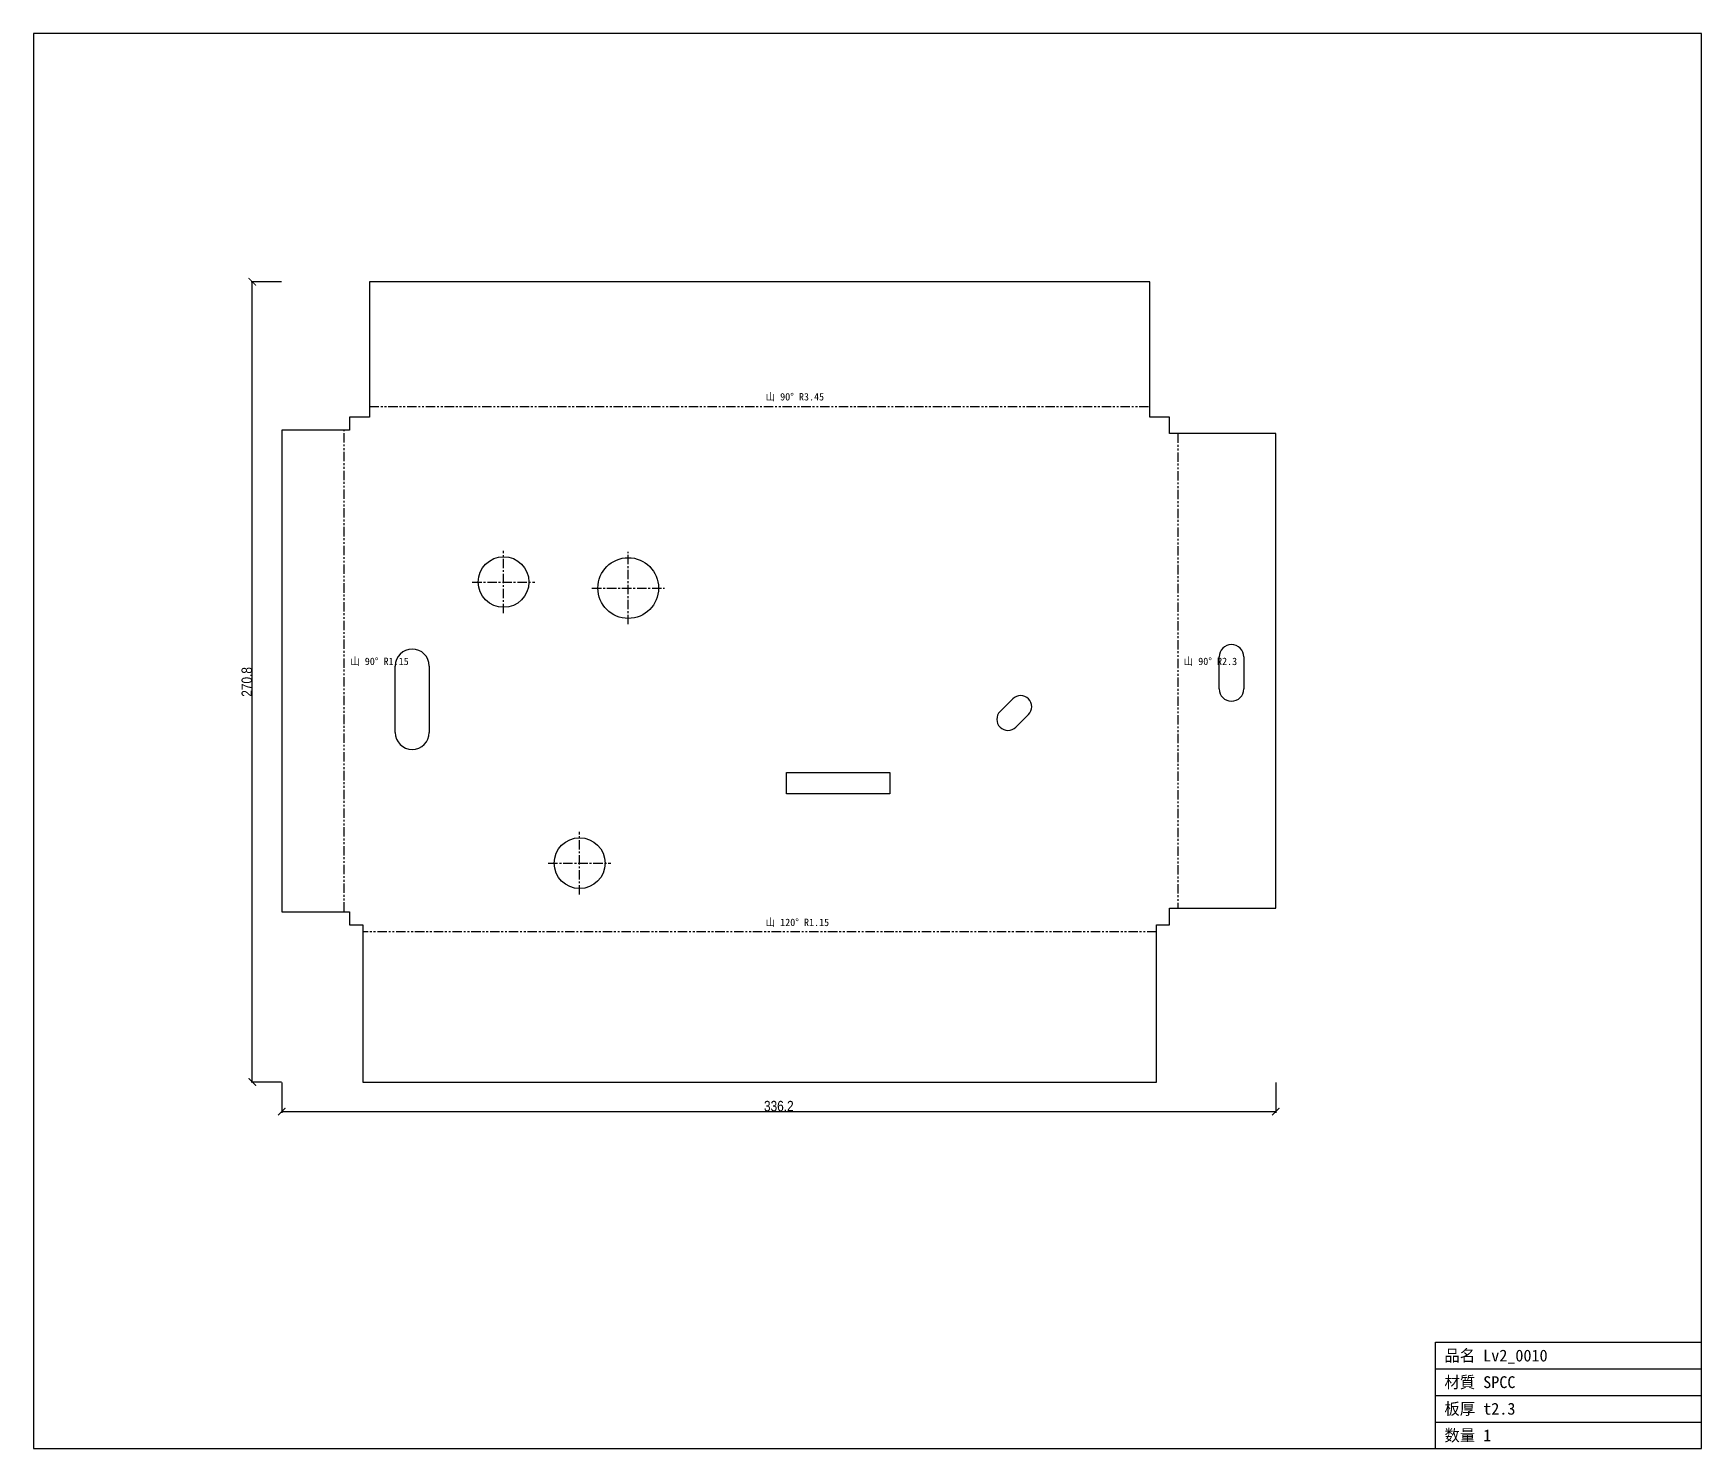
# Model space of a CAD drawing. Header units: millimetres. Extents: x -107 to 457, y -177 to 302.
import ezdxf

# ---------------------------------------------------------------- set-up
doc = ezdxf.new("R2010")
doc.units = ezdxf.units.MM
doc.linetypes.add('CENTER', pattern=[5.08, 3.175, -0.635, 0.635, -0.635])
doc.linetypes.add('PHANTOM', pattern=[6.35, 3.175, -0.635, 0.635, -0.635, 0.635, -0.635])
for name, color, linetype in [('BEND', 7, 'Continuous'), ('CENTER', 7, 'Continuous'), ('CUT', 7, 'Continuous'), ('DIM', 7, 'Continuous'), ('FRAME', 7, 'Continuous'), ('TEXT', 7, 'Continuous')]:
    doc.layers.add(name, color=color, linetype=linetype)
doc.styles.add('OpenSansCondensed-Light', font='OpenSansCondensed-Light.ttf')
doc.dimstyles.new('EZDXF', dxfattribs={"dimtxt": 0.25, "dimasz": 0.175, "dimexe": 0.375, "dimexo": 0.125, "dimgap": 0.1, "dimtad": 1, "dimlfac": 100, "dimzin": 12, "dimdsep": 46, "dimtxsty": 'OpenSansCondensed-Light', "dimblk": 'ARCHTICK', "dimcen": 2.5, "dimazin": 3, "dimtfac": 0.5, "dimtmove": 2, "dimatfit": 3})

# ---------------------------------------------------------------- blocks, each defined once
blk = doc.blocks.new('_ARCHTICK')
at = {"color": 0, "linetype": 'BYBLOCK', "const_width": 0.15}
blk.add_lwpolyline([(-0.5, -0.5), (0.5, 0.5)], dxfattribs=at)

msp = doc.modelspace()

# ---------------------------------------------------------------- linework, layer by layer
at = {"layer": 'BEND', "color": 3, "linetype": 'PHANTOM'}
for p, q in [((6.75, 175.44), (270.64, 175.44)), ((-1.81, 4.45), (-1.81, 167.37)), ((280.1, 166.22), (280.1, 5.6)), ((272.94, -2.41), (4.45, -2.41))]:
    msp.add_line(p, q, dxfattribs=at)
at = {"layer": 'CENTER', "color": 1, "linetype": 'CENTER'}
for p, q in [((52.09, 105.44), (52.09, 126.58)), ((94.25, 101.69), (94.25, 126.22)), ((41.52, 116.01), (62.66, 116.01)), ((81.98, 113.96), (106.51, 113.96)), ((77.81, 10.27), (77.81, 31.49)), ((67.2, 20.88), (88.42, 20.88))]:
    msp.add_line(p, q, dxfattribs=at)
at = {"layer": 'CUT'}
for p, q in [((270.64, 217.61), (6.75, 217.61)), ((6.75, 217.61), (6.75, 171.82)), ((270.64, 171.82), (270.64, 217.61)), ((6.75, 171.82), (0, 171.82)), ((0, 171.82), (0, 167.37)), ((277.39, 171.82), (270.64, 171.82)), ((277.39, 166.22), (277.39, 171.82)), ((0, 167.37), (-22.91, 167.37)), ((-22.91, 167.37), (-22.91, 4.45)), ((313.28, 166.22), (277.39, 166.22)), ((313.28, 5.6), (313.28, 166.22)), ((294.11, 79.84), (294.11, 90.64)), ((302.48, 90.64), (302.48, 79.84)), ((15.43, 65.11), (15.43, 87.57)), ((26.95, 87.57), (26.95, 65.11)), ((220.03, 72.18), (224.32, 76.47)), ((229.63, 71.17), (225.34, 66.87)), ((147.79, 44.3), (147.79, 51.52)), ((147.79, 51.52), (182.7, 51.52)), ((182.7, 51.52), (182.7, 44.3)), ((182.7, 44.3), (147.79, 44.3)), ((-22.91, 4.45), (0, 4.45)), ((0, 4.45), (0, 0)), ((0, 0), (4.45, 0)), ((4.45, 0), (4.45, -53.19)), ((272.94, -53.19), (272.94, 0)), ((272.94, 0), (277.39, 0)), ((277.39, 0), (277.39, 5.6)), ((277.39, 5.6), (313.28, 5.6)), ((4.45, -53.19), (272.94, -53.19))]:
    msp.add_line(p, q, dxfattribs=at)
for centre, radius in [((52.09, 116.01), 8.57), ((94.25, 113.96), 10.27), ((77.81, 20.88), 8.61)]:
    msp.add_circle(centre, radius, dxfattribs=at)
for centre, radius, start, end in [((21.19, 87.57), 5.76, 0, 180), ((298.3, 90.64), 4.18, 0, 180), ((298.3, 79.84), 4.18, 180, 0), ((226.98, 73.82), 3.75, -45, 135), ((222.68, 69.53), 3.75, 135, -45), ((21.19, 65.11), 5.76, 180, 0)]:
    msp.add_arc(centre, radius, start, end, dxfattribs=at)
at = {"layer": 'FRAME'}
for p, q in [((457.33, 301.66), (-106.96, 301.66)), ((-106.96, 301.66), (-106.96, -177.24)), ((457.33, -177.24), (457.33, 301.66)), ((367.33, -177.24), (367.33, -141.24)), ((367.33, -141.24), (457.33, -141.24)), ((367.33, -150.24), (457.33, -150.24)), ((367.33, -159.24), (457.33, -159.24)), ((367.33, -168.24), (457.33, -168.24)), ((-106.96, -177.24), (457.33, -177.24))]:
    msp.add_line(p, q, dxfattribs=at)

# ---------------------------------------------------------------- texts
at = {"layer": 'TEXT'}
for s, height, p in [('山 90° R3.45', 2.5, (140.69, 177.44)), ('山 90° R1.15', 2.5, (0.19, 87.91)), ('山 90° R2.3', 2.5, (282.1, 87.91)), ('山 120° R1.15', 2.5, (140.69, -0.41)), ('品名 Lv2_0010', 4, (370.33, -147.74)), ('材質 SPCC', 4, (370.33, -156.74)), ('板厚 t2.3', 4, (370.33, -165.74)), ('数量 1', 4, (370.33, -174.74))]:
    msp.add_text(s, height=height, dxfattribs=at).set_placement(p)

# ---------------------------------------------------------------- dimensions: what is measured, and where the dimension line sits
at = {"layer": 'DIM'}
msp.add_linear_dim(base=(-32.91, -53.19), p1=(-22.91, -53.19), p2=(-22.91, 217.61), angle=90, dimstyle='EZDXF', override={"dimtxt": 3.5, "dimasz": 2.5, "dimdec": 1, "dimlfac": 1}, dxfattribs=at).render()
msp.add_linear_dim(base=(-22.91, -63.19), p1=(-22.91, -53.19), p2=(313.28, -53.19), dimstyle='EZDXF', override={"dimtxt": 3.5, "dimasz": 2.5, "dimdec": 1, "dimlfac": 1}, dxfattribs=at).render()

doc.saveas('drawing.dxf')
